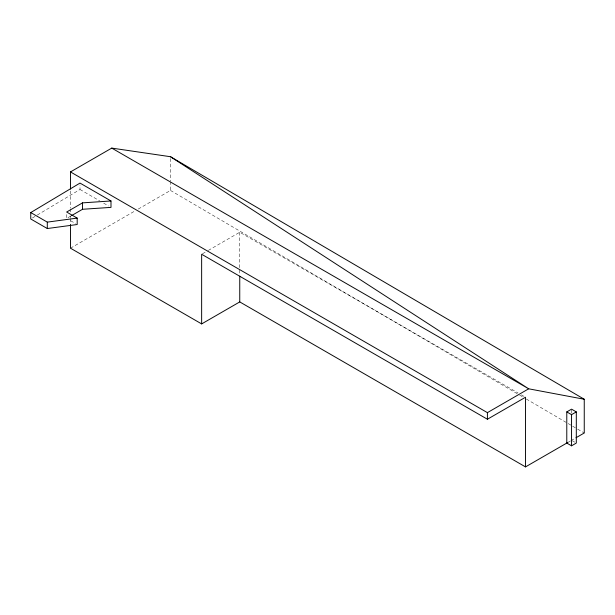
<?xml version="1.0" encoding="UTF-8"?>
<svg xmlns="http://www.w3.org/2000/svg" width="615" height="615" viewBox="0 0 615 615"><rect width="100%" height="100%" fill="white"/><g stroke="black" fill="none" stroke-linecap="round" stroke-linejoin="round"><path stroke-width="0.46" stroke-dasharray="3.08 2.31" d="M32.395 217.994L36.5 215.542M37.315 215.05L80.004 189.489L80.004 184.907M70.625 216.157L66.651 218.448L66.651 213.866M70.479 248.191L134.954 210.968M138.26 209.054L170.493 190.442L170.493 182.009M202.473 253.78L207.439 250.905M208.27 250.428L239.75 232.255L518.03 392.924M567.707 442.539L570.758 440.778M571.012 440.632L575.148 438.241M521.359 394.845L524.68 396.76M572.342 440.778L574.725 442.154M80.004 189.489L99.638 200.828M103.697 203.165L108.563 205.979M70.702 220.785L75.56 223.591M170.493 190.442L518.876 394.669M519.706 395.153L523.011 397.09M526.325 399.035L571.835 425.711M572.665 426.195L576.801 428.624M577.631 429.109L584.25 432.991M571.55 410.105L571.55 413.88M239.75 232.255L239.75 274.244M170.493 158.585L170.493 181.071M70.479 190.996L70.479 208.154M70.479 209.108L70.479 211.967M70.479 215.78L70.479 217.687M70.479 218.64L70.479 223.406"/><path stroke-width="0.92" d="M110.992 200.967L82.533 202.865L66.651 212.029L77.183 218.102L77.183 224.521L47.301 228.534L30.75 218.978L30.75 212.567L80.004 183.078L110.992 200.967L110.992 207.386L82.533 209.277L71.417 215.696M70.479 189.089L70.479 171.931L111.753 148.1L170.493 156.717L584.25 399.258L584.25 432.991L575.978 437.765M70.479 224.36L70.479 248.191L201.643 323.913L239.75 301.919L525.51 466.9L567.707 442.539M70.479 171.931L487.411 412.642L528.685 388.811L584.25 399.258M201.643 323.913L201.643 254.256L487.411 419.238L525.51 397.244L525.51 466.9M566.784 411.904L571.55 409.16L576.309 411.904L576.309 443.069L571.55 445.821L566.784 443.069L566.784 411.904L571.55 414.656L576.309 411.904M30.75 212.567L47.301 222.123L77.183 218.102M111.753 148.1L528.685 388.811L170.493 156.717M571.55 414.656L571.55 445.821M487.411 412.642L487.411 419.238M239.75 276.15L239.75 301.919M82.533 202.865L82.533 209.277M47.301 222.123L47.301 228.534"/></g></svg>
